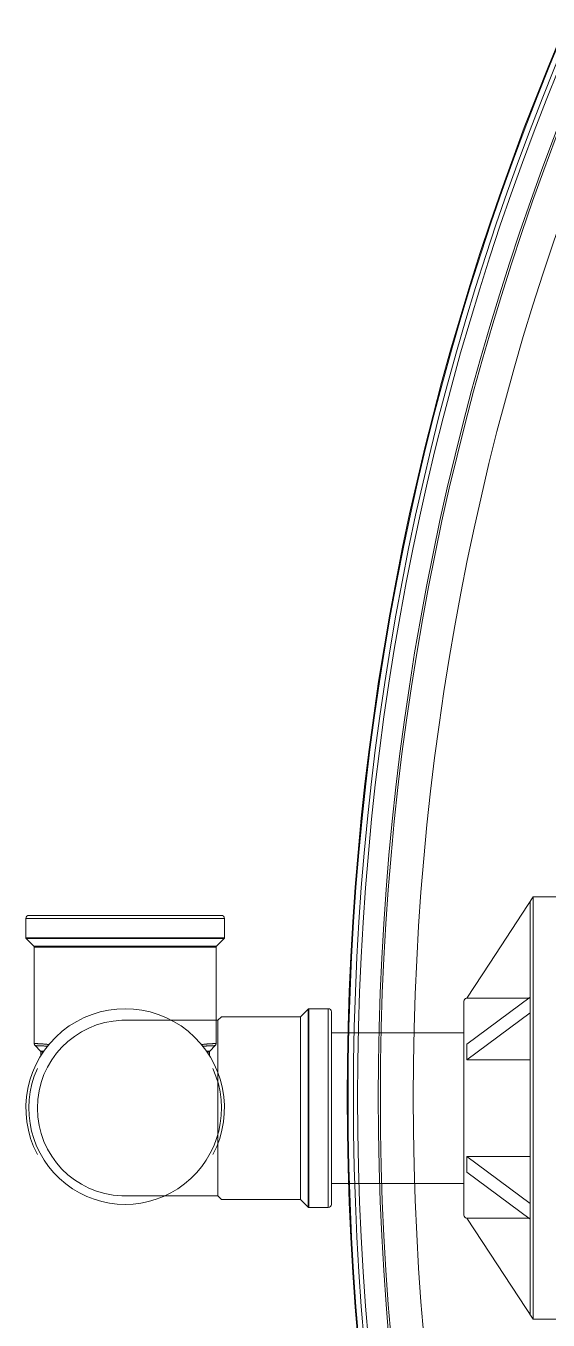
# Model space of a CAD drawing. Header units: metres. Extents: x 1628 to 1845, y 824 to 931.
# Drawn here: x 1653.2025 to 1653.376, y 913.9177 to 914.3475 of the extents above; entities that cross this region are included whole.
import ezdxf

# ---------------------------------------------------------------- set-up
doc = ezdxf.new("R2010")
doc.units = ezdxf.units.M
doc.header["$LTSCALE"] = 0.15
doc.layers.add('hidrosanitário', color=26, linetype='Continuous', lineweight=0)

msp = doc.modelspace()

# ---------------------------------------------------------------- linework, layer by layer
at = {"layer": 'hidrosanitário', "linetype": 'Continuous'}
for p, q in [((1653.356640861321, 914.036290554167), (1653.371009221323, 914.0582349741667)), ((1653.370009221323, 913.9881349741681), (1653.370009221323, 914.0567076941666)), ((1653.371009221323, 914.0582349741667), (1653.380009221325, 914.0582349741667)), ((1653.371009221323, 914.0582349741667), (1653.371009221323, 913.9881349741681)), ((1653.268466838058, 914.0511349741682), (1653.202466838058, 914.0511349741682)), ((1653.202466838058, 914.0447006595932), (1653.202466838058, 914.0511349741682)), ((1653.203466838065, 914.0521349741684), (1653.267466838052, 914.0521349741684)), ((1653.268466838058, 914.0447006595932), (1653.268466838058, 914.0511349741682)), ((1653.268466838058, 914.0447006595932), (1653.202466838058, 914.0447006595932)), ((1653.268349680782, 914.0444178168918), (1653.202583995335, 914.0444178168918)), ((1653.205149680771, 914.0418521314559), (1653.20258399534, 914.0444178168864)), ((1653.205149680771, 914.0418521314559), (1653.265783995346, 914.0418521314559)), ((1653.205266838058, 914.0415692887427), (1653.265666838058, 914.0415692887427)), ((1653.205266838058, 914.009589248838), (1653.205266838058, 914.0415692887427)), ((1653.265666838058, 914.0095892440895), (1653.265666838058, 914.0415692887427)), ((1653.265783995346, 914.0418521314559), (1653.268349680776, 914.0444178168864)), ((1653.349009221319, 914.0246349741674), (1653.356640861321, 914.036290554167)), ((1653.349009221319, 914.0093760741679), (1653.370009221323, 914.0249865741675)), ((1653.349009221319, 914.0246349741674), (1653.370009221323, 914.0246349741674)), ((1653.296267805853, 914.0210178168818), (1653.293702120428, 914.0184521314573)), ((1653.296267805864, 913.9552521314458), (1653.296267805864, 914.0210178168932)), ((1653.296267805853, 914.0210178168818), (1653.296267805853, 913.9552521314572)), ((1653.296550648566, 913.9551349741696), (1653.296550648566, 914.0211349741694)), ((1653.296550648565, 914.0211349741694), (1653.30298496314, 914.0211349741694)), ((1653.30298496314, 914.0211349741694), (1653.296550648565, 914.0211349741694)), ((1653.296550648565, 914.0211349741694), (1653.296550648565, 913.9551349741696)), ((1653.30298496314, 913.9551349741696), (1653.30298496314, 914.0211349741694)), ((1653.30298496314, 914.0211349741694), (1653.30298496314, 913.9551349741696)), ((1653.303984963141, 914.0201349741633), (1653.303984963141, 913.9561349741762)), ((1653.30398496314, 913.9561349741693), (1653.30398496314, 914.0201349741697)), ((1653.348009221319, 914.0155759741676), (1653.348009221319, 914.0236349741674)), ((1653.349009221319, 914.0041799141677), (1653.370009221323, 914.0197904141673)), ((1653.348009221319, 914.0155759741676), (1653.348009221319, 914.0106493141677)), ((1653.205266839876, 914.0095893285652), (1653.205271967658, 914.0094881561863)), ((1653.205271967658, 914.0094881561863), (1653.205303072281, 914.0093225004875)), ((1653.205303072281, 914.0093225004875), (1653.205359723338, 914.0091683082455)), ((1653.205359723338, 914.0091683082455), (1653.205438720199, 914.0090285723554)), ((1653.205438720199, 914.0090285723554), (1653.205534874369, 914.0089077050816)), ((1653.205534874369, 914.0089077050816), (1653.205560018163, 914.0088816337666)), ((1653.205559994249, 914.0088816210109), (1653.207350444427, 914.0070904237482)), ((1653.263583260871, 914.0070904529539), (1653.265373679603, 914.0088816187463)), ((1653.265373652627, 914.0088816254256), (1653.265398730847, 914.008907626051)), ((1653.265398730847, 914.008907626051), (1653.265494891464, 914.0090284750213)), ((1653.265494891464, 914.0090284750213), (1653.265573908049, 914.0091682103675)), ((1653.265573908049, 914.0091682103675), (1653.26563057976, 914.0093224126322)), ((1653.26563057976, 914.0093224126322), (1653.265661701768, 914.0094880903689)), ((1653.265661701768, 914.0094880903689), (1653.265666836177, 914.0095893280641)), ((1653.348009221319, 914.0106493141677), (1653.348009221319, 913.9881349741681)), ((1653.349009221319, 914.0093760741679), (1653.349009221319, 914.0041799141677)), ((1653.20735050541, 914.0070903471697), (1653.207369960717, 914.0070694130363)), ((1653.207369960717, 914.0070694130363), (1653.207414406637, 914.0070065963637)), ((1653.207414406637, 914.0070065963637), (1653.207448173574, 914.0069295450257)), ((1653.207448173574, 914.0069295450257), (1653.207465368341, 914.0068431944555)), ((1653.207465368341, 914.0068431944555), (1653.207466838165, 914.0068089848837)), ((1653.207466838058, 914.005585657399), (1653.207466838058, 914.0068087955888)), ((1653.26346683604, 914.0068090288732), (1653.263469192038, 914.0068523174205)), ((1653.263466838058, 914.0055889011091), (1653.263466838058, 914.0068053402247)), ((1653.263469192038, 914.0068523174205), (1653.263488371165, 914.0069382955871)), ((1653.263488371165, 914.0069382955871), (1653.263523792328, 914.0070143729836)), ((1653.263523792328, 914.0070143729836), (1653.263569376808, 914.0070758851016)), ((1653.263569376808, 914.0070758851016), (1653.263583201486, 914.0070904422837)), ((1653.370009221323, 914.0041799141677), (1653.349009221319, 914.0041799141677)), ((1653.348009221319, 913.9656206341688), (1653.348009221319, 913.9881349741681)), ((1653.370009221323, 913.9881349741681), (1653.370009221323, 913.9195622541697)), ((1653.371009221323, 913.91803497417), (1653.371009221323, 913.9881349741681)), ((1653.349009221319, 913.9668938741688), (1653.349009221319, 913.9720900341686)), ((1653.349009221319, 913.9720900341686), (1653.370009221323, 913.9564795341689)), ((1653.370009221323, 913.9720900341686), (1653.349009221319, 913.9720900341686)), ((1653.348009221319, 913.9606939741689), (1653.348009221319, 913.9656206341688)), ((1653.349009221319, 913.9668938741688), (1653.370009221323, 913.9512833741692)), ((1653.348009221319, 913.9606939741689), (1653.348009221319, 913.9526349741691)), ((1653.296267805853, 913.9552521314572), (1653.293702120428, 913.9578178168817)), ((1653.296550648565, 913.9551349741696), (1653.30298496314, 913.9551349741696)), ((1653.30298496314, 913.9551349741696), (1653.296550648565, 913.9551349741696)), ((1653.349009221319, 913.9516349741691), (1653.356640861321, 913.9399793941693)), ((1653.349009221319, 913.9516349741691), (1653.370009221323, 913.9516349741691)), ((1653.356640861321, 913.9399793941693), (1653.371009221323, 913.91803497417)), ((1653.371009221323, 913.91803497417), (1653.380009221325, 913.91803497417))]:
    msp.add_line(p, q, dxfattribs=at)
at = {"layer": 'hidrosanitário', "color": 150}
for p, q in [((1653.266310057437, 914.0172995902371), (1653.234403549092, 914.0172995902371)), ((1653.267462598657, 914.0184521314573), (1653.266310057437, 914.0172995902371)), ((1653.266310057437, 914.0172995902371), (1653.266310057437, 913.9965588195032)), ((1653.293702120428, 914.0184521314573), (1653.267462598657, 914.0184521314573)), ((1653.293702120428, 914.0184521314573), (1653.293702120428, 913.9578178168817)), ((1653.266310057437, 913.9965588195032), (1653.266310057437, 913.9589703581019)), ((1653.266310057437, 913.9589703581019), (1653.234403549092, 913.9589703581019)), ((1653.266310057437, 913.9589703581019), (1653.267462598657, 913.9578178168817)), ((1653.267462598657, 913.9578178168817), (1653.293702120428, 913.9578178168817))]:
    msp.add_line(p, q, dxfattribs=at)
at = {"layer": 'hidrosanitário'}
for p, q in [((1653.303984963141, 914.0131349741682), (1653.348009221343, 914.0131349741682)), ((1653.303984963141, 913.963134974168), (1653.348009221343, 913.963134974168))]:
    msp.add_line(p, q, dxfattribs=at)
at = {"layer": 'hidrosanitário', "color": 252}
for radius in [0.9061456014126571, 0.9058791726019018, 0.9041094463522866, 0.9026907153113096, 0.8958214832737841, 0.8951386036019684, 0.8842056471849256]:
    msp.add_circle((1654.215407957505, 913.9917898960398), radius, dxfattribs=at)
at = {"layer": 'hidrosanitário', "linetype": 'Continuous'}
for centre, radius, start, end in [((1653.203466838058, 914.0511349741682), 0.001, 89.99999962220099, 180), ((1653.267466838058, 914.0511349741682), 0.001, 0, 90.00000037779901), ((1653.202866838058, 914.0447006595932), 0.0004, 180, 224.9999988577373), ((1653.204866838058, 914.0415692887427), 0.0004, 0, 45.00000000000923), ((1653.266066838058, 914.0415692887427), 0.0004, 134.9999999999907, 180), ((1653.268066838058, 914.0447006595932), 0.0004, 315.0000011422627, 0), ((1653.349009221323, 914.0236349741633), 0.001000000004254844, 90.00000023449596, 179.9999997687609), ((1653.235466838058, 913.9881349741681), 0.033, 332.1012997087716, 207.8987002908497), ((1653.296550648565, 914.0207349741695), 0.0004, 90, 134.9999988554343), ((1653.296550648565, 914.0207349741695), 0.0004, 90, 135.0000000138132), ((1653.30298496314, 914.0201349741697), 0.001, 359.999999622201, 90), ((1653.30298496314, 914.0201349741697), 0.001, 0, 90), ((1653.235466838058, 913.9881349741681), 0.031999999754, 155.6987445074533, 24.30125549074497), ((1653.30298496314, 913.9561349741693), 0.001, 270, 3.777990072829623e-07), ((1653.30298496314, 913.9561349741693), 0.001, 270, 0), ((1653.296550648565, 913.9555349741695), 0.0004, 225.0000011445657, 270), ((1653.296550648565, 913.9555349741695), 0.0004, 224.9999999861868, 270), ((1653.349009221323, 913.9526349741732), 0.001000000004254844, 180.0000002312391, 269.9999997655041)]:
    msp.add_arc(centre, radius, start, end, dxfattribs=at)
at = {"layer": 'hidrosanitário', "color": 150}
msp.add_arc((1653.235466838058, 913.9881349741722), 0.02918399242437242, 92.08797534187501, 267.912024658125, dxfattribs=at)
at = {"layer": 'hidrosanitário', "linetype": 'Continuous'}
for points, start_tangent, end_tangent in [([(1653.210077385726, 914.009208136901), (1653.209979220465, 914.0092254674034), (1653.20938851665, 914.0093119367955), (1653.208781046681, 914.0093774572349), (1653.20817773515, 914.0094273144994), (1653.207631556867, 914.0094637627469), (1653.207180763169, 914.0094893318653), (1653.206818183417, 914.0095077300546), (1653.206499438277, 914.0095228887401), (1653.206206033604, 914.009536170656), (1653.20595303832, 914.0095472706205), (1653.205742571031, 914.0095567025699), (1653.205570950046, 914.0095650763694), (1653.20543184334, 914.0095726677334), (1653.205327324736, 914.0095799889275), (1653.205270580751, 914.0095862161813)], (-0.9838981261150618, 0.1787301805159665), (0.6344004131149688, 0.7730046027285716)), ([(1653.209631157615, 914.0086627609305), (1653.209569926949, 914.0086692015209), (1653.208984200402, 914.0087209762894), (1653.208399055182, 914.0087597977551), (1653.207867389463, 914.0087878186939), (1653.207427606234, 914.0088073169597), (1653.207073383677, 914.0088212411836), (1653.206761723181, 914.0088326945959), (1653.206474784984, 914.0088426742875), (1653.206227363068, 914.0088509357236), (1653.206021582962, 914.0088579383244), (1653.205853969697, 914.0088641988475), (1653.205718390619, 914.0088698149882), (1653.205617009038, 914.0088752432255), (1653.205562488544, 914.0088795038316)], (-0.9943176683560265, 0.1064536255607813), (0.647815740908252, 0.7617970634174778)), ([(1653.265662988644, 914.0095861991165), (1653.26560727825, 914.0095800773722), (1653.265505233236, 914.0095728654658), (1653.265369767761, 914.0095654458771), (1653.265203193555, 914.0095572647795), (1653.264999538072, 914.0095480973748), (1653.264755817483, 914.0095374170594), (1653.264473618043, 914.0095247079805), (1653.264161879341, 914.0095099846983), (1653.263825888622, 914.0094931649389), (1653.263465271018, 914.0094734058773), (1653.263102256729, 914.0094512250314), (1653.262757098535, 914.0094274295759), (1653.262432561329, 914.0094020620934), (1653.262125921835, 914.0093749178557), (1653.261836246457, 914.0093456968405), (1653.261564349982, 914.0093143151842), (1653.261312596971, 914.0092811333477), (1653.261080752178, 914.0092463787703), (1653.260859996964, 914.0092087843684)], (0.6246567097712853, -0.7808994781261621), (-0.9839190434067492, -0.1786149938318387)), ([(1653.265371103698, 914.0088794621895), (1653.265317515966, 914.0088753040452), (1653.265218513089, 914.008869958772), (1653.265086478733, 914.008864468821), (1653.264923777777, 914.0088583535987), (1653.264724630073, 914.0088515428331), (1653.264486245724, 914.0088435995328), (1653.26421022696, 914.0088340572727), (1653.263905376103, 914.0088229368328), (1653.263577009381, 914.0088102078441), (1653.263224988793, 914.0087951794865), (1653.262871097805, 914.0087781915461), (1653.262535257902, 914.0087598507969), (1653.262220100314, 914.0087401498347), (1653.2619230614, 914.0087189526109), (1653.261643324382, 914.0086959545695), (1653.261381652394, 914.0086710442017), (1653.261302331543, 914.0086627316457)], (0.6425444047299688, -0.7662484505369066), (-0.9942995506553101, -0.1066227159973353)), ([(1653.207350413464, 914.0070902808909), (1653.207400723878, 914.0070784409061), (1653.207532930984, 914.0070638768609), (1653.207719852183, 914.0070483938296), (1653.207940322797, 914.0070323752041), (1653.20818122909, 914.007015702349), (1653.208397168538, 914.0070006603626)], (0.7298335071980063, -0.6836249350126558), (0.9975442693273572, -0.07003878020175153)), ([(1653.207466858862, 914.0068089936874), (1653.207466845773, 914.0068088158375), (1653.207516565461, 914.0067936773028), (1653.207647030859, 914.0067770465946), (1653.207831870086, 914.0067593726569), (1653.208050064186, 914.0067410842191), (1653.20820408132, 914.0067288034268)], (-0.1317631448222222, -0.9912812283436815), (0.9968130160386054, -0.0797734984566885)), ([(1653.262540953868, 914.0070009949038), (1653.262733089879, 914.0070143633181), (1653.262968237905, 914.0070306246123), (1653.263182197722, 914.0070459894384), (1653.263364501127, 914.0070606560455), (1653.263502663805, 914.0070744005859), (1653.263577517305, 914.0070871526748)], (0.99751260638844, 0.07048829758294196), (-0.4986075190018384, 0.866827861801195)), ([(1653.262729621921, 914.0067286395849), (1653.262858772256, 914.0067390853089), (1653.263070527178, 914.0067566318646), (1653.263250837997, 914.0067733664926), (1653.26338728317, 914.0067890673815), (1653.263460602344, 914.006803938965), (1653.263460100994, 914.0068048309392)], (0.9969176860342424, 0.07845461918926001), (-0.5198900341472283, 0.8542331955586797))]:
    msp.add_spline(points, degree=3, dxfattribs=dict(at, start_tangent=start_tangent, end_tangent=end_tangent))

doc.saveas('drawing.dxf')
